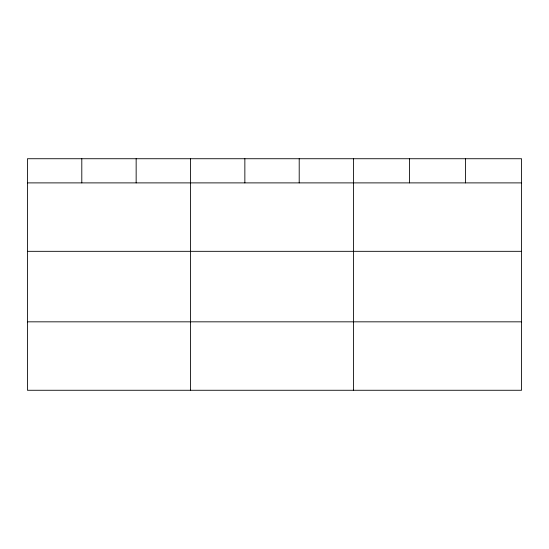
<?xml version="1.0" encoding="UTF-8"?>
<svg xmlns="http://www.w3.org/2000/svg" width="549" height="549" viewBox="0 0 549 549"><rect width="100%" height="100%" fill="white"/><g stroke="black" fill="none" stroke-linecap="round" stroke-linejoin="round"><path stroke-width="0.82" d="M521.55 251.325L521.55 158.73L27.45 158.73L27.45 390.27L521.55 390.27L521.55 251.325L27.45 251.325M27.45 182.892L521.55 182.892M27.45 321.831L521.55 321.831M465.552 158.73L465.552 182.892M409.554 158.73L409.554 182.892M353.556 158.73L353.556 390.27M299.205 158.73L299.205 182.892M244.854 158.73L244.854 182.892M190.503 158.73L190.503 390.27M136.152 158.73L136.152 182.892M81.801 158.73L81.801 182.892"/></g></svg>
